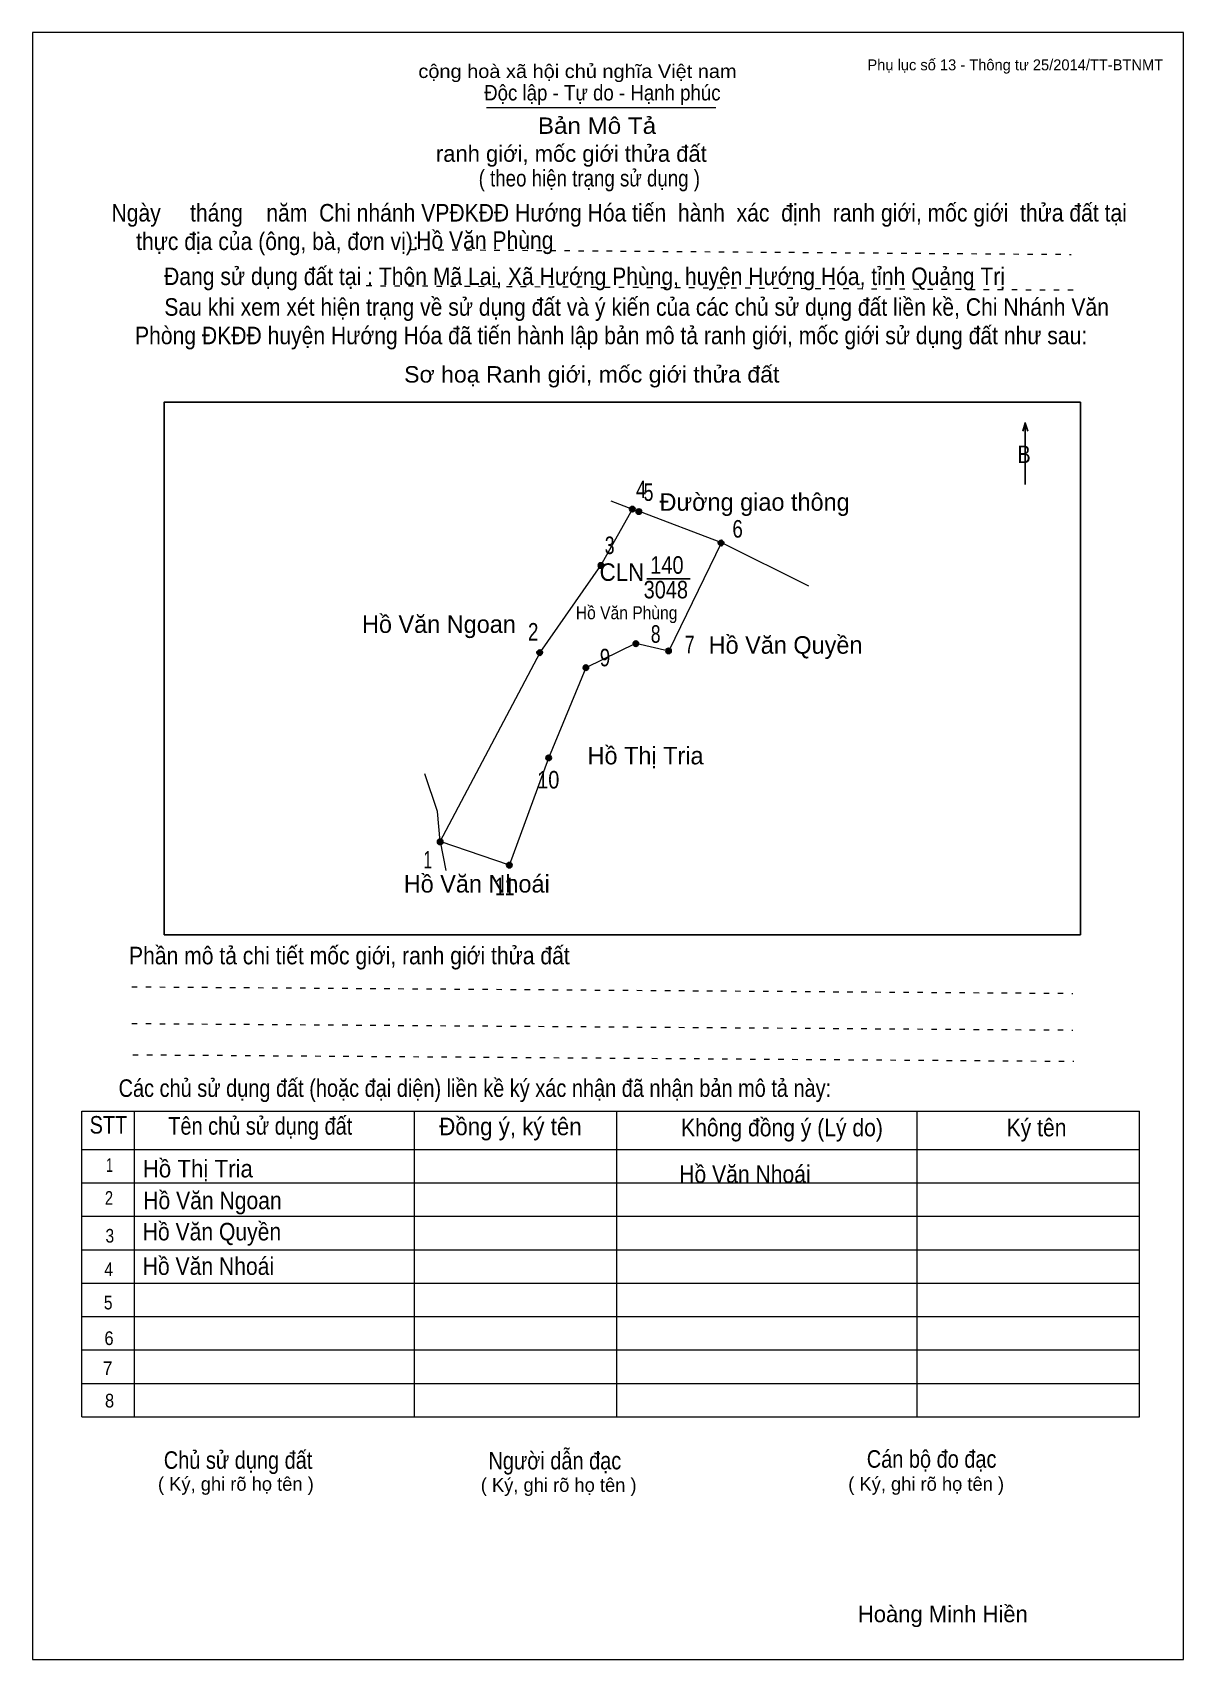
# Model space of a CAD drawing. Header units: centimetres. Extents: x 0 to 21, y 0 to 29.7.
import ezdxf
from ezdxf.enums import TextEntityAlignment as Align

# ---------------------------------------------------------------- set-up
doc = ezdxf.new("R2010")
doc.units = ezdxf.units.CM
doc.header["$LTSCALE"] = 0.13
doc.linetypes.add('DOTTED', pattern=[1.5, 0.3, -1.2])
for name, color, linetype, lineweight in [('1', 7, 'Continuous', 13), ('32', 7, 'Continuous', 25), ('33', 7, 'Continuous', 25), ('6', 7, 'Continuous', 13), ('62', 7, 'Continuous', 13)]:
    doc.layers.add(name, color=color, linetype=linetype, lineweight=lineweight)
for name, color, linetype in [('2', 7, 'Continuous'), ('34', 7, 'Continuous'), ('63', 7, 'Continuous')]:
    doc.layers.add(name, color=color, linetype=linetype)

msp = doc.modelspace()

# ---------------------------------------------------------------- hatches: boundary and pattern name
at = {"layer": '32'}
for points in [[(10.9932, 21, 1), (10.8932, 21, 1)], [(11.1128, 20.955, 1), (11.0128, 20.955, 1)], [(12.613, 20.3816, 1), (12.513, 20.3816, 1)], [(10.4204, 19.9706, 1), (10.3204, 19.9706, 1)], [(9.3032, 18.3794, 1), (9.2032, 18.3794, 1)], [(11.0591, 18.544, 1), (10.9591, 18.544, 1)], [(11.655, 18.4112, 1), (11.555, 18.4112, 1)], [(10.1471, 18.105, 1), (10.0471, 18.105, 1)], [(9.4678, 16.4589, 1), (9.3678, 16.4589, 1)], [(7.4875, 14.9258, 1), (7.3875, 14.9258, 1)], [(8.749, 14.5, 1), (8.649, 14.5, 1)]]:
    msp.add_hatch(color=256, dxfattribs=at).paths.add_polyline_path(points)

# ---------------------------------------------------------------- linework, layer by layer
at = {"layer": '1'}
msp.add_lwpolyline([(21, 0), (21, 29.7), (0, 29.7), (0, 0)], close=True, dxfattribs=at)
at = {"layer": '32'}
for centre in [(10.9432, 21), (11.0628, 20.955), (12.563, 20.3816), (10.3704, 19.9706), (9.2532, 18.3794), (11.0091, 18.544), (11.605, 18.4112), (10.0971, 18.105), (9.4178, 16.4589), (7.4375, 14.9258), (8.699, 14.5)]:
    msp.add_circle(centre, 0.05, dxfattribs=at)
at = {"layer": '33'}
msp.add_line((11.21, 19.73), (12, 19.73), dxfattribs=at)
at = {"layer": '6'}
for p, q in [((12.57, 20.39), (11.61, 18.41)), ((7.44, 14.93), (7.54, 14.4)), ((8.7, 14.5), (7.44, 14.93))]:
    msp.add_line(p, q, dxfattribs=at)
for points in [[(10.55, 21.15), (10.95, 21), (11.07, 20.96), (12.57, 20.39), (14.16, 19.6)], [(7.44, 14.93), (9.26, 18.38), (10.37, 19.97), (10.95, 21)], [(8.7, 14.5), (9.42, 16.46), (10.1, 18.11), (11.01, 18.55), (11.61, 18.41)], [(7.44, 14.93), (7.39, 15.48), (7.16, 16.17)]]:
    msp.add_lwpolyline(points, dxfattribs=at)
at = {"layer": '62'}
for p, q in [((8.28, 28.33), (12.47, 28.33)), ((0.9, 10.01), (20.2, 10.01)), ((0.9, 4.43), (0.9, 10.01)), ((1.86, 4.43), (1.86, 10.01)), ((6.97, 4.43), (6.97, 9.99)), ((10.66, 4.43), (10.66, 9.99)), ((16.14, 4.43), (16.14, 10.01)), ((20.2, 4.43), (20.2, 10.01)), ((0.9, 9.31), (20.2, 9.31)), ((0.9, 8.7), (20.2, 8.7)), ((0.9, 8.09), (20.2, 8.09)), ((0.9, 7.48), (20.2, 7.48)), ((0.9, 6.87), (20.2, 6.87)), ((0.9, 6.26), (20.2, 6.26)), ((0.9, 5.65), (20.2, 5.65)), ((0.9, 5.04), (20.2, 5.04)), ((0.9, 4.43), (20.2, 4.43))]:
    msp.add_line(p, q, dxfattribs=at)
at = {"layer": '62', "linetype": 'DOTTED'}
for p, q in [((6.89, 25.74), (18.95, 25.65)), ((6.09, 25.08), (19.04, 25)), ((1.81, 12.28), (18.98, 12.16)), ((1.81, 11.61), (18.98, 11.49)), ((1.83, 11.04), (19, 10.92))]:
    msp.add_line(p, q, dxfattribs=at)
at = {"layer": '62', "lineweight": 25}
for p, q in [((18.11, 22.58), (18.11, 21.45)), ((18.11, 22.57), (18.07, 22.42)), ((18.11, 22.57), (18.16, 22.42))]:
    msp.add_line(p, q, dxfattribs=at)
msp.add_lwpolyline([(2.4, 13.23), (19.12, 13.23), (19.12, 22.95), (2.4, 22.95)], close=True, dxfattribs=at)

# ---------------------------------------------------------------- texts
at = {"layer": '2', "width": 0.9}
msp.add_text('Hồ Văn Phùng', height=0.2369, dxfattribs=at).set_placement((10.84, 18.99), align=Align.CENTER)
at = {"layer": '32'}
for s, width, p in [('4', 0.8, (11.105, 21.2)), ('5', 0.75, (11.24, 21.15)), ('6', 0.8, (12.865, 20.48)), ('3', 0.75, (10.53, 20.18)), ('2', 0.8, (9.135, 18.6)), ('8', 0.75, (11.37, 18.56)), ('9', 0.8, (10.445, 18.13)), ('7', 0.75, (11.99, 18.37)), ('10', 0.85, (9.41, 15.9)), ('1', 0.65, (7.21, 14.44)), ('11', 0.75, (8.615, 13.95))]:
    msp.add_text(s, height=0.32, dxfattribs=dict(at, width=width)).set_placement(p, align=Align.CENTER)
at = {"layer": '33'}
for s, p in [('Đường giao thông', (13.175, 20.97)), ('Hồ Văn Ngoan', (7.415, 18.74)), ('Hồ Văn Quyền', (13.74, 18.36)), ('Hồ Thị Tria', (11.185, 16.34)), ('Hồ Văn Nhoái', (8.105, 14))]:
    msp.add_text(s, height=0.32, dxfattribs=at).set_placement(p, align=Align.CENTER)
at = {"layer": '33', "width": 0.95}
msp.add_text('CLN', height=0.32, dxfattribs=at).set_placement((11.16, 19.69), align=Align.RIGHT)
at = {"layer": '33', "width": 0.85}
for s, p in [('140', (11.575, 19.82)), ('3048', (11.555, 19.37))]:
    msp.add_text(s, height=0.32, dxfattribs=at).set_placement(p, align=Align.CENTER)
at = {"layer": '34'}
for s, width, p in [('Hồ Văn Phùng', 0.9, (7, 25.75)), ('Hồ Thị Tria', 0.95, (2.01, 8.8)), ('Hồ Văn Nhoái', 0.9, (11.8, 8.7)), ('Hồ Văn Ngoan', 0.9, (2.02, 8.22)), ('Hồ Văn Quyền', 0.9, (2.01, 7.65)), ('Hồ Văn Nhoái', 0.9, (2.01, 7.02))]:
    msp.add_text(s, height=0.32, dxfattribs=dict(at, width=width)).set_placement(p)
at = {"layer": '62'}
for s, height, width, p in [('cộng hoà xã hội chủ nghĩa Việt nam', 0.2474, 1.1, (7.04, 28.87)), ('Độc lập - Tự do - Hạnh phúc', 0.2828, 0.9, (8.24, 28.46)), ('Bản Mô Tả', 0.3, 1.1, (9.22, 27.85)), ('( theo hiện trạng sử dụng )', 0.3, 0.85, (8.14, 26.89)), ('Ngày     tháng    năm  Chi nhánh VPĐKĐĐ Hướng Hóa tiến  hành  xác  định  ranh giới, mốc giới  thửa đất tại ', 0.32, 0.9, (1.44, 26.25)), ('thực địa của (ông, bà, đơn vị): ', 0.32, 0.9, (1.89, 25.73)), ('Đang sử dụng đất tại : Thôn Mã Lai, Xã Hướng Phùng, huyện Hướng Hóa, tỉnh Quảng Trị', 0.32, 0.9, (2.4, 25.09)), ('     Sau khi xem xét hiện trạng về sử dụng đất và ý kiến của các chủ sử dụng đất liền kề, Chi Nhánh Văn ', 0.32, 0.9, (1.87, 24.53)), ('Phòng ĐKĐĐ huyện Hướng Hóa đã tiến hành lập bản mô tả ranh giới, mốc giới sử dụng đất như sau:', 0.32, 0.9, (1.87, 24.01)), ('Sơ hoạ Ranh giới, mốc giới thửa đất', 0.3, 1.05, (6.78, 23.31)), ('B', 0.32, 0.85, (17.97, 21.84)), ('Phần mô tả chi tiết mốc giới, ranh giới thửa đất ', 0.32, 0.9, (1.76, 12.69)), ('Các chủ sử dụng đất (hoặc đại diện) liền kề ký xác nhận đã nhận bản mô tả này:', 0.32, 0.85, (1.57, 10.27))]:
    msp.add_text(s, height=height, dxfattribs=dict(at, width=width)).set_placement(p)
msp.add_text('ranh giới, mốc giới thửa đất', height=0.3, dxfattribs=at).set_placement((7.36, 27.34))
for s, height, width, p in [('STT', 0.32, 0.85, (1.385, 9.6)), ('Tên chủ sử dụng đất', 0.32, 0.85, (4.155, 9.58)), ('Đồng ý, ký tên', 0.32, 0.95, (8.72, 9.57)), ('Không đồng ý (Lý do)', 0.32, 0.9, (13.675, 9.55)), ('Ký tên', 0.32, 0.9, (18.32, 9.55)), ('1', 0.25, 0.7, (1.405, 8.9)), ('2', 0.25, 0.8, (1.395, 8.3)), ('3', 0.25, 0.85, (1.41, 7.61)), ('4', 0.25, 0.85, (1.39, 7)), ('5', 0.25, 0.85, (1.38, 6.39)), ('6', 0.25, 0.9, (1.395, 5.74)), ('7', 0.25, 0.95, (1.37, 5.19)), ('8', 0.25, 0.9, (1.405, 4.6)), ('Người dẫn đạc', 0.32, 0.85, (9.53, 3.47)), ('Chủ sử dụng đất', 0.32, 0.85, (3.75, 3.48)), ('Cán bộ đo đạc', 0.32, 0.85, (16.405, 3.5))]:
    msp.add_text(s, height=height, dxfattribs=dict(at, width=width)).set_placement(p, align=Align.CENTER)
for p in [(3.71, 3.08), (9.6, 3.06), (16.305, 3.08)]:
    msp.add_text('( Ký, ghi rõ họ tên )', height=0.25, dxfattribs=at).set_placement(p, align=Align.CENTER)
at = {"layer": '63'}
msp.add_text('Phụ lục số 13 - Thông tư 25/2014/TT-BTNMT', height=0.2, dxfattribs=at).set_placement((20.63, 29.01), align=Align.RIGHT)
msp.add_text('Hoàng Minh Hiền', height=0.3, dxfattribs=at).set_placement((16.61, 0.68), align=Align.CENTER)

doc.saveas('drawing.dxf')
